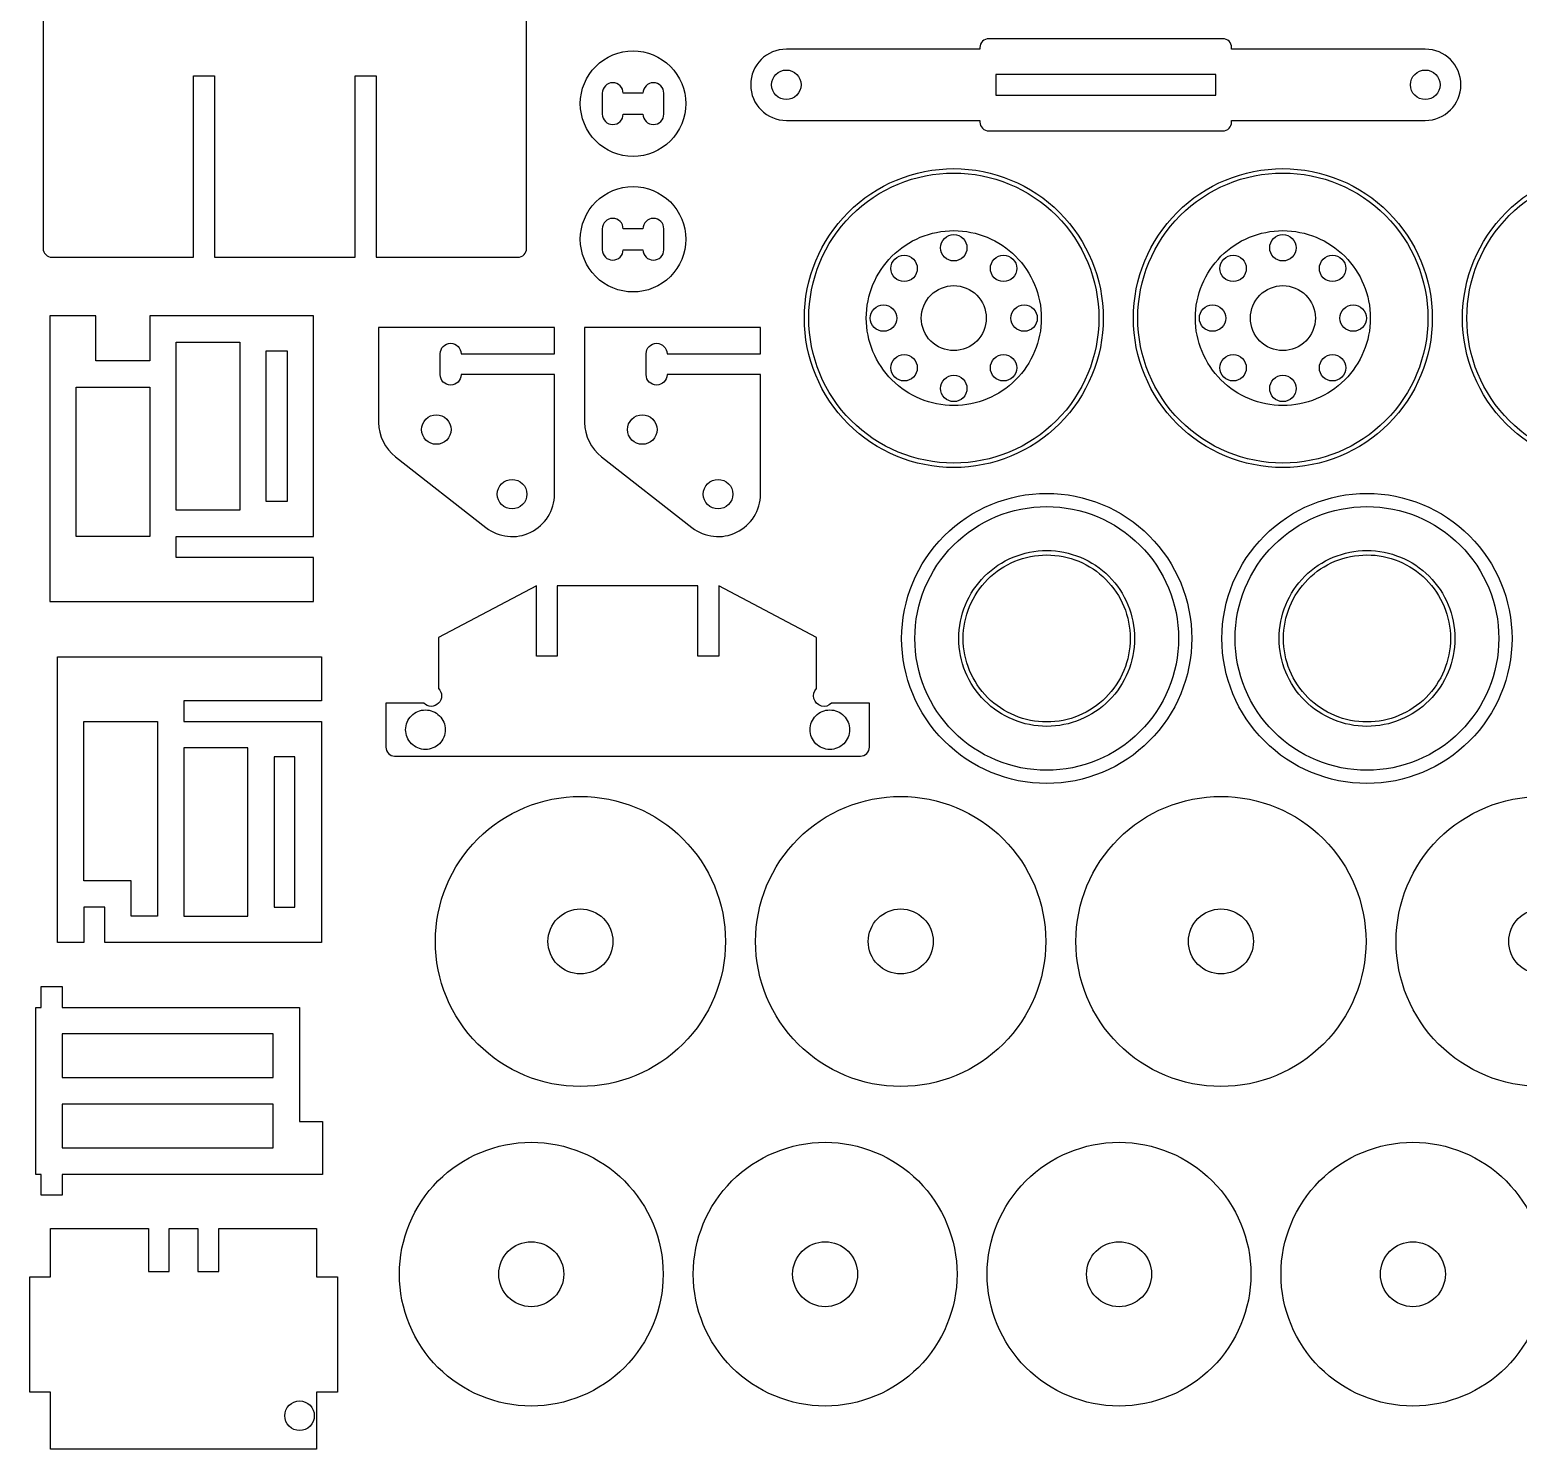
# Model space of a CAD drawing. Extents: x 6 to 683, y -140 to 530.
# Drawn here: x 14.7 to 364, y -135.5 to 197.7 of the extents above; entities that cross this region are included whole.
import ezdxf

# ---------------------------------------------------------------- set-up
doc = ezdxf.new("R2010")
doc.units = 0
doc.header["$MEASUREMENT"] = 0
for name, color, linetype in [('EXTERNAL_CUT', 1, 'CONTINUOUS'), ('INTERNAL_CUT', 5, 'CONTINUOUS'), ('POCKET_CUT', 3, 'CONTINUOUS')]:
    doc.layers.add(name, color=color, linetype=linetype)

msp = doc.modelspace()

# ---------------------------------------------------------------- linework, layer by layer
at = {"layer": 'EXTERNAL_CUT'}
msp.add_lwpolyline([(17.81, 279.7), (17.81, 146.36, 0.414214), (19.87, 144.3), (53.14, 144.3), (53.14, 186.85), (58.05, 186.85), (58.05, 144.3), (91.06, 144.3), (91.06, 186.85), (95.96, 186.85), (95.96, 144.3), (129.23, 144.3, 0.414214), (131.29, 146.36), (131.29, 279.7, 0.414214)], format="xyb", dxfattribs=at)
for points in [[(168.64, 180.34, -0.414214), (156.27, 167.96, -0.414214), (143.89, 180.34, -0.414214), (156.27, 192.71, -0.414214)], [(192.24, 176.4), (237.68, 176.4), (237.68, 176.01, 0.414214), (239.75, 173.95), (294.68, 173.95, 0.414214), (296.74, 176.01), (296.74, 176.4), (342.19, 176.4, 1), (342.19, 193.13), (296.74, 193.13), (296.74, 193.51, 0.414214), (294.68, 195.58), (239.75, 195.58, 0.414214), (237.68, 193.51), (237.68, 193.13), (192.24, 193.13, 1)], [(168.64, 148.51, -0.414214), (156.27, 136.14, -0.414214), (143.89, 148.51, -0.414214), (156.27, 160.89, -0.414214)], [(265.59, 130, -0.414214), (231.54, 95.96, -0.414214), (197.5, 130, -0.414214), (231.54, 164.05, -0.414214)], [(342.82, 130, -0.414214), (308.77, 95.96, -0.414214), (274.73, 130, -0.414214), (308.77, 164.05, -0.414214)], [(420.04, 130, -0.414214), (386, 95.96, -0.414214), (351.95, 130, -0.414214), (386, 164.05, -0.414214)], [(121.75, 80.83, 0.624784), (137.83, 88.67), (137.83, 116.73), (115.9, 116.73, -1), (111, 116.73), (111, 121.63, -1), (115.9, 121.63), (137.83, 121.63), (137.83, 127.82), (96.56, 127.82), (96.56, 105.53, 0.230933), (100.53, 97.4)], [(170.09, 80.83, 0.624784), (186.17, 88.67), (186.17, 116.73), (164.24, 116.73, -1), (159.34, 116.73), (159.34, 121.63, -1), (164.24, 121.63), (186.17, 121.63), (186.17, 127.82), (144.9, 127.82), (144.9, 105.53, 0.230933), (148.87, 97.4)], [(287.39, 54.81, -0.414214), (253.35, 20.76, -0.414214), (219.3, 54.81, -0.414214), (253.35, 88.85, -0.414214)], [(362.56, 54.81, -0.414214), (328.51, 20.76, -0.414214), (294.47, 54.81, -0.414214), (328.51, 88.85, -0.414214)], [(273.98, 54.81, -0.414214), (253.35, 34.17, -0.414214), (232.72, 54.81, -0.414214), (253.35, 75.44, -0.414214)], [(349.15, 54.81, -0.414214), (328.51, 34.17, -0.414214), (307.88, 54.81, -0.414214), (328.51, 75.44, -0.414214)], [(98.25, 39.58), (98.25, 29.26, 0.414214), (100.31, 27.2), (209.67, 27.2, 0.414214), (211.73, 29.26), (211.73, 39.58), (202.82, 39.58, -1), (199.35, 43.04), (199.35, 55.05), (176.4, 67.17), (176.4, 50.67), (171.5, 50.67), (171.5, 67.17), (138.49, 67.17), (138.49, 50.67), (133.58, 50.67), (133.58, 67.17), (110.63, 55.05), (110.63, 43.04, -1), (107.16, 39.58)], [(177.96, -16.32, -0.414214), (143.91, -50.37, -0.414214), (109.87, -16.32, -0.414214), (143.91, 17.72, -0.414214)], [(253.12, -16.32, -0.414214), (219.08, -50.37, -0.414214), (185.03, -16.32, -0.414214), (219.08, 17.72, -0.414214)], [(328.29, -16.32, -0.414214), (294.24, -50.37, -0.414214), (260.19, -16.32, -0.414214), (294.24, 17.72, -0.414214)], [(403.45, -16.32, -0.414214), (369.4, -50.37, -0.414214), (335.36, -16.32, -0.414214), (369.4, 17.72, -0.414214)], [(163.32, -94.42, -0.414214), (132.37, -125.37, -0.414214), (101.42, -94.42, -0.414214), (132.37, -63.47, -0.414214)], [(232.3, -94.42, -0.414214), (201.35, -125.37, -0.414214), (170.4, -94.42, -0.414214), (201.35, -63.47, -0.414214)], [(301.27, -94.42, -0.414214), (270.32, -125.37, -0.414214), (239.37, -94.42, -0.414214), (270.32, -63.47, -0.414214)], [(370.24, -94.42, -0.414214), (339.29, -125.37, -0.414214), (308.34, -94.42, -0.414214), (339.29, -63.47, -0.414214)]]:
    msp.add_lwpolyline(points, format="xyb", close=True, dxfattribs=at)
for points in [[(19.37, 63.48), (81.27, 63.48), (81.27, 73.8), (49.03, 73.8), (49.03, 78.7), (81.27, 78.7), (81.27, 130.54), (42.84, 130.54), (42.84, 119.97), (30.16, 119.97), (30.16, 130.54), (19.37, 130.54)], [(21.21, -16.56), (21.21, 50.5), (83.11, 50.5), (83.11, 40.19), (50.87, 40.19), (50.87, 35.29), (83.11, 35.29), (83.11, -16.56), (32.3, -16.56), (32.3, -8.3), (27.4, -8.3), (27.4, -16.56)], [(17.37, -75.89), (17.37, -70.99), (16.08, -70.99), (16.08, -31.79), (17.37, -31.79), (17.37, -26.88), (22.27, -26.88), (22.27, -31.79), (77.98, -31.79), (77.98, -58.61), (83.4, -58.61), (83.4, -70.99), (22.27, -70.99), (22.27, -75.89)], [(81.99, -135.51), (19.58, -135.51), (19.58, -122.1), (14.68, -122.1), (14.68, -95.02), (19.58, -95.02), (19.58, -83.67), (42.53, -83.67), (42.53, -93.78), (47.43, -93.78), (47.43, -83.67), (54.14, -83.67), (54.14, -93.78), (59.04, -93.78), (59.04, -83.67), (81.99, -83.67), (81.99, -95.02), (86.89, -95.02), (86.89, -122.1), (81.99, -122.1)]]:
    msp.add_lwpolyline(points, close=True, dxfattribs=at)
at = {"layer": 'INTERNAL_CUT'}
for points in [[(149.05, 177.89, 1), (153.95, 177.89), (158.59, 177.89, 1), (163.49, 177.89), (163.49, 182.79, 1), (158.59, 182.79), (153.95, 182.79, 1), (149.05, 182.79)], [(195.7, 184.76, -0.414214), (192.24, 181.3, -0.414214), (188.77, 184.76, -0.414214), (192.24, 188.23, -0.414214)], [(345.66, 184.76, -0.414214), (342.19, 181.3, -0.414214), (338.72, 184.76, -0.414214), (342.19, 188.23, -0.414214)], [(149.05, 146.06, 1), (153.95, 146.06), (158.59, 146.06, 1), (163.49, 146.06), (163.49, 150.96, 1), (158.59, 150.96), (153.95, 150.96, 1), (149.05, 150.96)], [(234.64, 146.5, -0.414214), (231.54, 143.41, -0.414214), (228.45, 146.5, -0.414214), (231.54, 149.6, -0.414214)], [(311.87, 146.5, -0.414214), (308.77, 143.41, -0.414214), (305.68, 146.5, -0.414214), (308.77, 149.6, -0.414214)], [(222.97, 141.67, -0.414214), (219.88, 138.58, -0.414214), (216.78, 141.67, -0.414214), (219.88, 144.77, -0.414214)], [(246.31, 141.67, -0.414214), (243.21, 138.58, -0.414214), (240.12, 141.67, -0.414214), (243.21, 144.77, -0.414214)], [(300.2, 141.67, -0.414214), (297.1, 138.58, -0.414214), (294.01, 141.67, -0.414214), (297.1, 144.77, -0.414214)], [(323.54, 141.67, -0.414214), (320.44, 138.58, -0.414214), (317.35, 141.67, -0.414214), (320.44, 144.77, -0.414214)], [(239.17, 130, -0.414214), (231.54, 122.37, -0.414214), (223.92, 130, -0.414214), (231.54, 137.63, -0.414214)], [(316.4, 130, -0.414214), (308.77, 122.37, -0.414214), (301.15, 130, -0.414214), (308.77, 137.63, -0.414214)], [(218.14, 130, -0.414214), (215.04, 126.91, -0.414214), (211.95, 130, -0.414214), (215.04, 133.1, -0.414214)], [(251.14, 130, -0.414214), (248.05, 126.91, -0.414214), (244.95, 130, -0.414214), (248.05, 133.1, -0.414214)], [(295.36, 130, -0.414214), (292.27, 126.91, -0.414214), (289.17, 130, -0.414214), (292.27, 133.1, -0.414214)], [(328.37, 130, -0.414214), (325.27, 126.91, -0.414214), (322.18, 130, -0.414214), (325.27, 133.1, -0.414214)], [(222.97, 118.33, -0.414214), (219.88, 115.24, -0.414214), (216.78, 118.33, -0.414214), (219.88, 121.43, -0.414214)], [(246.31, 118.33, -0.414214), (243.21, 115.24, -0.414214), (240.12, 118.33, -0.414214), (243.21, 121.43, -0.414214)], [(300.2, 118.33, -0.414214), (297.1, 115.24, -0.414214), (294.01, 118.33, -0.414214), (297.1, 121.43, -0.414214)], [(323.54, 118.33, -0.414214), (320.44, 115.24, -0.414214), (317.35, 118.33, -0.414214), (320.44, 121.43, -0.414214)], [(234.64, 113.5, -0.414214), (231.54, 110.4, -0.414214), (228.45, 113.5, -0.414214), (231.54, 116.59, -0.414214)], [(311.87, 113.5, -0.414214), (308.77, 110.4, -0.414214), (305.68, 113.5, -0.414214), (308.77, 116.59, -0.414214)], [(113.56, 103.83, -0.414214), (110.09, 100.37, -0.414214), (106.63, 103.83, -0.414214), (110.09, 107.3, -0.414214)], [(161.9, 103.83, -0.414214), (158.43, 100.37, -0.414214), (154.97, 103.83, -0.414214), (158.43, 107.3, -0.414214)], [(131.34, 88.67, -0.414214), (127.87, 85.21, -0.414214), (124.41, 88.67, -0.414214), (127.87, 92.14, -0.414214)], [(179.68, 88.67, -0.414214), (176.21, 85.21, -0.414214), (172.75, 88.67, -0.414214), (176.21, 92.14, -0.414214)], [(151.54, -16.32, -0.414214), (143.91, -23.95, -0.414214), (136.29, -16.32, -0.414214), (143.91, -8.7, -0.414214)], [(226.7, -16.32, -0.414214), (219.08, -23.95, -0.414214), (211.45, -16.32, -0.414214), (219.08, -8.7, -0.414214)], [(301.87, -16.32, -0.414214), (294.24, -23.95, -0.414214), (286.61, -16.32, -0.414214), (294.24, -8.7, -0.414214)], [(377.03, -16.32, -0.414214), (369.4, -23.95, -0.414214), (361.78, -16.32, -0.414214), (369.4, -8.7, -0.414214)], [(140, -94.42, -0.414214), (132.37, -102.05, -0.414214), (124.75, -94.42, -0.414214), (132.37, -86.8, -0.414214)], [(208.97, -94.42, -0.414214), (201.35, -102.05, -0.414214), (193.72, -94.42, -0.414214), (201.35, -86.8, -0.414214)], [(277.95, -94.42, -0.414214), (270.32, -102.05, -0.414214), (262.69, -94.42, -0.414214), (270.32, -86.8, -0.414214)], [(346.92, -94.42, -0.414214), (339.29, -102.05, -0.414214), (331.67, -94.42, -0.414214), (339.29, -86.8, -0.414214)], [(78, -124.18, -0.414214), (81.46, -127.65, -0.414214), (78, -131.11, -0.414214), (74.53, -127.65, -0.414214)]]:
    msp.add_lwpolyline(points, format="xyb", close=True, dxfattribs=at)
for points in [[(241.42, 182.31), (293.01, 182.31), (293.01, 187.21), (241.42, 187.21)], [(49.03, 84.89), (49.03, 124.35), (63.99, 124.35), (63.99, 84.89)], [(70.18, 86.95), (70.18, 122.29), (75.08, 122.29), (75.08, 86.95)], [(25.56, 78.7), (25.56, 113.78), (42.84, 113.78), (42.84, 78.7)], [(27.4, -2.11), (27.4, 35.29), (44.68, 35.29), (44.68, -10.37), (38.49, -10.37), (38.49, -2.11)], [(50.87, -10.37), (65.83, -10.37), (65.83, 29.1), (50.87, 29.1)], [(72.02, -8.3), (76.92, -8.3), (76.92, 27.03), (72.02, 27.03)], [(22.27, -48.29), (71.79, -48.29), (71.79, -37.98), (22.27, -37.98)], [(22.27, -64.8), (71.79, -64.8), (71.79, -54.48), (22.27, -54.48)]]:
    msp.add_lwpolyline(points, close=True, dxfattribs=at)
at = {"layer": 'POCKET_CUT'}
for points in [[(266.62, 130, -0.414214), (231.54, 94.92, -0.414214), (196.47, 130, -0.414214), (231.54, 165.08, -0.414214)], [(343.85, 130, -0.414214), (308.77, 94.92, -0.414214), (273.69, 130, -0.414214), (308.77, 165.08, -0.414214)], [(421.08, 130, -0.414214), (386, 94.92, -0.414214), (350.92, 130, -0.414214), (386, 165.08, -0.414214)], [(252.08, 130, -0.414214), (231.54, 109.47, -0.414214), (211.01, 130, -0.414214), (231.54, 150.53, -0.414214)], [(329.3, 130, -0.414214), (308.77, 109.47, -0.414214), (288.24, 130, -0.414214), (308.77, 150.53, -0.414214)], [(284.3, 54.81, -0.414214), (253.35, 23.86, -0.414214), (222.4, 54.81, -0.414214), (253.35, 85.76, -0.414214)], [(359.46, 54.81, -0.414214), (328.51, 23.86, -0.414214), (297.56, 54.81, -0.414214), (328.51, 85.76, -0.414214)], [(272.95, 54.81, -0.414214), (253.35, 35.2, -0.414214), (233.75, 54.81, -0.414214), (253.35, 74.41, -0.414214)], [(348.12, 54.81, -0.414214), (328.51, 35.2, -0.414214), (308.91, 54.81, -0.414214), (328.51, 74.41, -0.414214)], [(107.53, 28.74, -0.414214), (102.89, 33.39, -0.414214), (107.53, 38.03, -0.414214), (112.18, 33.39, -0.414214)], [(202.45, 28.74, -0.414214), (197.81, 33.39, -0.414214), (202.45, 38.03, -0.414214), (207.09, 33.39, -0.414214)]]:
    msp.add_lwpolyline(points, format="xyb", close=True, dxfattribs=at)

doc.saveas('drawing.dxf')
